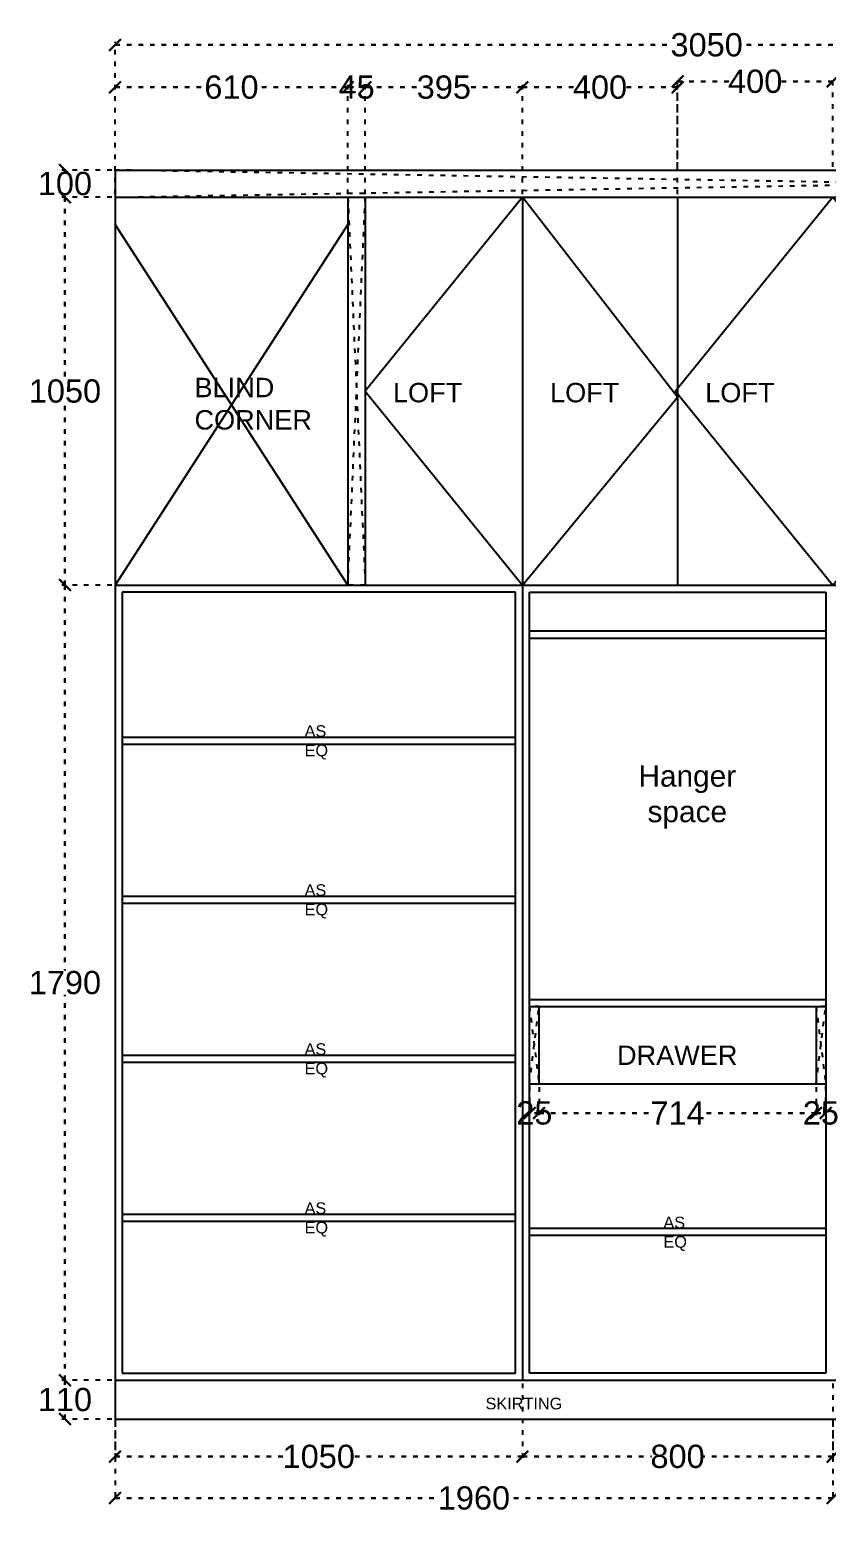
# Model space of a CAD drawing. Header units: millimetres. Extents: x 220712 to 1505573, y -354410 to 241923.
# Drawn here: x 337628 to 339682, y 117623 to 121448 of the extents above; entities that cross this region are included whole.
import ezdxf

# ---------------------------------------------------------------- set-up
doc = ezdxf.new("R2010")
doc.units = ezdxf.units.MM
doc.header["$MEASUREMENT"] = 0
doc.linetypes.add('ACAD_ISO03W100', pattern=[30, 12, -18])
doc.layers.add('Walls', color=253, linetype='Continuous')
doc.layers.add('Words', color=7, linetype='Continuous')
doc.styles.get("Standard").update_dxf_attribs({"font": 'arial.ttf'})
doc.dimstyles.get("Standard").update_dxf_attribs({"dimtxt": 60, "dimasz": 30, "dimexe": 7.75, "dimexo": 8.13, "dimgap": 0.63, "dimtad": 0, "dimtih": 1, "dimtoh": 1, "dimdec": 0, "dimzin": 0, "dimtxsty": 'Standard', "dimblk": 'OBLIQUE', "dimcen": 2.25, "dimclrd": 1, "dimclre": 1, "dimclrt": 1, "dimadec": 0, "dimazin": 0, "dimtfac": 1, "dimtdec": 0, "dimtofl": 0, "dimtmove": 0, "dimatfit": 3, "dimfxl": 1, "dimtolj": 1, "dimtzin": 0, "dimlwd": 30, "dimarcsym": 0})

# ---------------------------------------------------------------- blocks, each defined once
blk = doc.blocks.new('_Oblique')
at = {"color": 0, "linetype": 'ByBlock', "lineweight": -2}
blk.add_line((-0.5, -0.5), (0.5, 0.5), dxfattribs=at)
blk = doc.blocks.new('*D1110')
at = {"layer": 'Defpoints', "color": 0, "linetype": 'ACAD_ISO03W100', "transparency": 16777216}
for p in [(339298.6, 121314.2), (339298.6, 121085.7), (339698.6, 121085.7)]:
    blk.add_point(p, dxfattribs=at)
at = {"layer": 'Walls', "color": 1, "linetype": 'ACAD_ISO03W100', "lineweight": -2, "transparency": 16777216}
for p, q in [((339298.6, 121093.8), (339298.6, 121322)), ((339698.6, 121093.8), (339698.6, 121322))]:
    blk.add_line(p, q, dxfattribs=at)
at = {"layer": 'Walls', "color": 1, "linetype": 'ACAD_ISO03W100', "lineweight": 30, "transparency": 16777216}
for p, q in [((339298.6, 121314.2), (339430.5, 121314.2)), ((339698.6, 121314.2), (339566.6, 121314.2))]:
    blk.add_line(p, q, dxfattribs=at)
at = {"layer": 'Walls', "color": 1, "linetype": 'ACAD_ISO03W100', "lineweight": 30, "transparency": 16777216, "xscale": 30, "yscale": 30, "zscale": 30, "rotation": 180}
blk.add_blockref('_Oblique', (339298.6, 121314.2), dxfattribs=at)
at = {"layer": 'Walls', "color": 1, "linetype": 'ACAD_ISO03W100', "lineweight": 30, "transparency": 16777216, "xscale": 30, "yscale": 30, "zscale": 30}
blk.add_blockref('_Oblique', (339698.6, 121314.2), dxfattribs=at)
at = {"layer": 'Walls', "color": 1, "linetype": 'ACAD_ISO03W100', "transparency": 16777216, "insert": (339498.6, 121314.2), "char_height": 60, "attachment_point": 5}
blk.add_mtext('\\A1;400', dxfattribs=at)
blk = doc.blocks.new('*D1118')
at = {"layer": 'Defpoints', "color": 0, "linetype": 'ACAD_ISO03W100', "transparency": 16777216}
for p in [(337848.6, 121299.2), (337848.6, 121015.7), (338448.6, 121015.7)]:
    blk.add_point(p, dxfattribs=at)
at = {"layer": 'Walls', "color": 1, "linetype": 'ACAD_ISO03W100', "lineweight": -2, "transparency": 16777216}
for p, q in [((337848.6, 121023.8), (337848.6, 121307)), ((338448.6, 121023.8), (338448.6, 121307))]:
    blk.add_line(p, q, dxfattribs=at)
at = {"layer": 'Walls', "color": 1, "linetype": 'ACAD_ISO03W100', "lineweight": 30, "transparency": 16777216}
for p, q in [((337848.6, 121299.2), (338081.6, 121299.2)), ((338448.6, 121299.2), (338215.5, 121299.2))]:
    blk.add_line(p, q, dxfattribs=at)
at = {"layer": 'Walls', "color": 1, "linetype": 'ACAD_ISO03W100', "lineweight": 30, "transparency": 16777216, "xscale": 30, "yscale": 30, "zscale": 30, "rotation": 180}
blk.add_blockref('_Oblique', (337848.6, 121299.2), dxfattribs=at)
at = {"layer": 'Walls', "color": 1, "linetype": 'ACAD_ISO03W100', "lineweight": 30, "transparency": 16777216, "xscale": 30, "yscale": 30, "zscale": 30}
blk.add_blockref('_Oblique', (338448.6, 121299.2), dxfattribs=at)
at = {"layer": 'Walls', "color": 1, "linetype": 'ACAD_ISO03W100', "transparency": 16777216, "insert": (338148.6, 121299.2), "char_height": 60, "attachment_point": 5}
blk.add_mtext('\\A1;610', dxfattribs=at)
blk = doc.blocks.new('*D1119')
at = {"layer": 'Defpoints', "color": 0, "linetype": 'ACAD_ISO03W100', "transparency": 16777216}
for p in [(338448.6, 121299.2), (338448.6, 121015.7), (338493.6, 121015.7)]:
    blk.add_point(p, dxfattribs=at)
at = {"layer": 'Walls', "color": 1, "linetype": 'ACAD_ISO03W100', "lineweight": -2, "transparency": 16777216}
for p, q in [((338448.6, 121023.8), (338448.6, 121307)), ((338493.6, 121023.8), (338493.6, 121307))]:
    blk.add_line(p, q, dxfattribs=at)
at = {"layer": 'Walls', "color": 1, "linetype": 'ACAD_ISO03W100', "lineweight": 30, "transparency": 16777216}
blk.add_line((338493.6, 121299.2), (338448.6, 121299.2), dxfattribs=at)
at = {"layer": 'Walls', "color": 1, "linetype": 'ACAD_ISO03W100', "lineweight": 30, "transparency": 16777216, "xscale": 30, "yscale": 30, "zscale": 30, "rotation": 180}
blk.add_blockref('_Oblique', (338448.6, 121299.2), dxfattribs=at)
at = {"layer": 'Walls', "color": 1, "linetype": 'ACAD_ISO03W100', "lineweight": 30, "transparency": 16777216, "xscale": 30, "yscale": 30, "zscale": 30}
blk.add_blockref('_Oblique', (338493.6, 121299.2), dxfattribs=at)
at = {"layer": 'Walls', "color": 1, "linetype": 'ACAD_ISO03W100', "transparency": 16777216, "insert": (338471.1, 121299.2), "char_height": 60, "attachment_point": 5}
blk.add_mtext('\\A1;45', dxfattribs=at)
blk = doc.blocks.new('*D1120')
at = {"layer": 'Defpoints', "color": 0, "linetype": 'ACAD_ISO03W100', "transparency": 16777216}
for p in [(338898.6, 121299.2), (338493.6, 121015.7), (338898.6, 121015.7)]:
    blk.add_point(p, dxfattribs=at)
at = {"layer": 'Walls', "color": 1, "linetype": 'ACAD_ISO03W100', "lineweight": -2, "transparency": 16777216}
for p, q in [((338493.6, 121023.8), (338493.6, 121307)), ((338898.6, 121023.8), (338898.6, 121307))]:
    blk.add_line(p, q, dxfattribs=at)
at = {"layer": 'Walls', "color": 1, "linetype": 'ACAD_ISO03W100', "lineweight": 30, "transparency": 16777216}
for p, q in [((338493.6, 121299.2), (338628.9, 121299.2)), ((338898.6, 121299.2), (338763.2, 121299.2))]:
    blk.add_line(p, q, dxfattribs=at)
at = {"layer": 'Walls', "color": 1, "linetype": 'ACAD_ISO03W100', "lineweight": 30, "transparency": 16777216, "xscale": 30, "yscale": 30, "zscale": 30, "rotation": 180}
blk.add_blockref('_Oblique', (338493.6, 121299.2), dxfattribs=at)
at = {"layer": 'Walls', "color": 1, "linetype": 'ACAD_ISO03W100', "lineweight": 30, "transparency": 16777216, "xscale": 30, "yscale": 30, "zscale": 30}
blk.add_blockref('_Oblique', (338898.6, 121299.2), dxfattribs=at)
at = {"layer": 'Walls', "color": 1, "linetype": 'ACAD_ISO03W100', "transparency": 16777216, "insert": (338696.1, 121299.2), "char_height": 60, "width": 135.43, "attachment_point": 5}
blk.add_mtext('\\A1;395', dxfattribs=at)
blk = doc.blocks.new('*D1121')
at = {"layer": 'Defpoints', "color": 0, "linetype": 'ACAD_ISO03W100', "transparency": 16777216}
for p in [(339298.6, 121299.2), (338898.6, 121015.7), (339298.6, 121015.7)]:
    blk.add_point(p, dxfattribs=at)
at = {"layer": 'Walls', "color": 1, "linetype": 'ACAD_ISO03W100', "lineweight": -2, "transparency": 16777216}
for p, q in [((338898.6, 121023.8), (338898.6, 121307)), ((339298.6, 121023.8), (339298.6, 121307))]:
    blk.add_line(p, q, dxfattribs=at)
at = {"layer": 'Walls', "color": 1, "linetype": 'ACAD_ISO03W100', "lineweight": 30, "transparency": 16777216}
for p, q in [((338898.6, 121299.2), (339030.5, 121299.2)), ((339298.6, 121299.2), (339166.6, 121299.2))]:
    blk.add_line(p, q, dxfattribs=at)
at = {"layer": 'Walls', "color": 1, "linetype": 'ACAD_ISO03W100', "lineweight": 30, "transparency": 16777216, "xscale": 30, "yscale": 30, "zscale": 30, "rotation": 180}
blk.add_blockref('_Oblique', (338898.6, 121299.2), dxfattribs=at)
at = {"layer": 'Walls', "color": 1, "linetype": 'ACAD_ISO03W100', "lineweight": 30, "transparency": 16777216, "xscale": 30, "yscale": 30, "zscale": 30}
blk.add_blockref('_Oblique', (339298.6, 121299.2), dxfattribs=at)
at = {"layer": 'Walls', "color": 1, "linetype": 'ACAD_ISO03W100', "transparency": 16777216, "insert": (339098.6, 121299.2), "char_height": 60, "attachment_point": 5}
blk.add_mtext('\\A1;400', dxfattribs=at)
blk = doc.blocks.new('*D1111')
at = {"layer": 'Defpoints', "color": 0, "linetype": 'ACAD_ISO03W100', "transparency": 16777216}
for p in [(340898.6, 121408.3), (337848.6, 121015.7), (340898.6, 121015.7)]:
    blk.add_point(p, dxfattribs=at)
at = {"layer": 'Walls', "color": 1, "linetype": 'ACAD_ISO03W100', "lineweight": -2, "transparency": 16777216}
for p, q in [((337848.6, 121023.8), (337848.6, 121416)), ((340898.6, 121023.8), (340898.6, 121416))]:
    blk.add_line(p, q, dxfattribs=at)
at = {"layer": 'Walls', "color": 1, "linetype": 'ACAD_ISO03W100', "lineweight": 30, "transparency": 16777216}
for p, q in [((337848.6, 121408.3), (339283.5, 121408.3)), ((340898.6, 121408.3), (339463.7, 121408.3))]:
    blk.add_line(p, q, dxfattribs=at)
at = {"layer": 'Walls', "color": 1, "linetype": 'ACAD_ISO03W100', "lineweight": 30, "transparency": 16777216, "xscale": 30, "yscale": 30, "zscale": 30, "rotation": 180}
blk.add_blockref('_Oblique', (337848.6, 121408.3), dxfattribs=at)
at = {"layer": 'Walls', "color": 1, "linetype": 'ACAD_ISO03W100', "lineweight": 30, "transparency": 16777216, "xscale": 30, "yscale": 30, "zscale": 30}
blk.add_blockref('_Oblique', (340898.6, 121408.3), dxfattribs=at)
at = {"layer": 'Walls', "color": 1, "linetype": 'ACAD_ISO03W100', "transparency": 16777216, "insert": (339373.6, 121408.3), "char_height": 60, "attachment_point": 5}
blk.add_mtext('\\A1;3050', dxfattribs=at)
blk = doc.blocks.new('*D1124')
at = {"layer": 'Defpoints', "color": 0, "linetype": 'ACAD_ISO03W100', "transparency": 16777216}
for p in [(337719.3, 117965.7), (337848.6, 117965.7), (337848.6, 117865.7)]:
    blk.add_point(p, dxfattribs=at)
at = {"layer": 'Walls', "color": 1, "linetype": 'ACAD_ISO03W100', "lineweight": -2, "transparency": 16777216}
for p, q in [((337840.4, 117965.7), (337711.5, 117965.7)), ((337840.4, 117865.7), (337711.5, 117865.7))]:
    blk.add_line(p, q, dxfattribs=at)
at = {"layer": 'Walls', "color": 1, "linetype": 'ACAD_ISO03W100', "lineweight": 30, "transparency": 16777216}
for p, q in [((337719.3, 117965.7), (337719.3, 117946.9)), ((337719.3, 117865.7), (337719.3, 117884.4))]:
    blk.add_line(p, q, dxfattribs=at)
at = {"layer": 'Walls', "color": 1, "linetype": 'ACAD_ISO03W100', "lineweight": 30, "transparency": 16777216, "xscale": 30, "yscale": 30, "zscale": 30}
for p, rotation in [((337719.3, 117965.7), 90), ((337719.3, 117865.7), 270)]:
    blk.add_blockref('_Oblique', p, dxfattribs=dict(at, rotation=rotation))
at = {"layer": 'Walls', "color": 1, "linetype": 'ACAD_ISO03W100', "transparency": 16777216, "insert": (337719.3, 117915.7), "char_height": 60, "attachment_point": 5}
blk.add_mtext('\\A1;110', dxfattribs=at)
blk = doc.blocks.new('*D1125')
at = {"layer": 'Defpoints', "color": 0, "linetype": 'ACAD_ISO03W100', "transparency": 16777216}
for p in [(337719.3, 120015.7), (337848.6, 120015.7), (337848.6, 117965.7)]:
    blk.add_point(p, dxfattribs=at)
at = {"layer": 'Walls', "color": 1, "linetype": 'ACAD_ISO03W100', "lineweight": -2, "transparency": 16777216}
for p, q in [((337840.4, 120015.7), (337711.5, 120015.7)), ((337840.4, 117965.7), (337711.5, 117965.7))]:
    blk.add_line(p, q, dxfattribs=at)
at = {"layer": 'Walls', "color": 1, "linetype": 'ACAD_ISO03W100', "lineweight": 30, "transparency": 16777216}
for p, q in [((337719.3, 120015.7), (337719.3, 119021.9)), ((337719.3, 117965.7), (337719.3, 118959.4))]:
    blk.add_line(p, q, dxfattribs=at)
at = {"layer": 'Walls', "color": 1, "linetype": 'ACAD_ISO03W100', "lineweight": 30, "transparency": 16777216, "xscale": 30, "yscale": 30, "zscale": 30}
for p, rotation in [((337719.3, 120015.7), 90), ((337719.3, 117965.7), 270)]:
    blk.add_blockref('_Oblique', p, dxfattribs=dict(at, rotation=rotation))
at = {"layer": 'Walls', "color": 1, "linetype": 'ACAD_ISO03W100', "transparency": 16777216, "insert": (337719.3, 118990.7), "char_height": 60, "attachment_point": 5}
blk.add_mtext('\\A1;1790', dxfattribs=at)
blk = doc.blocks.new('*D1126')
at = {"layer": 'Defpoints', "color": 0, "linetype": 'ACAD_ISO03W100', "transparency": 16777216}
for p in [(337719.3, 121015.7), (337848.6, 121015.7), (337848.6, 120015.7)]:
    blk.add_point(p, dxfattribs=at)
at = {"layer": 'Walls', "color": 1, "linetype": 'ACAD_ISO03W100', "lineweight": -2, "transparency": 16777216}
for p, q in [((337840.4, 121015.7), (337711.5, 121015.7)), ((337840.4, 120015.7), (337711.5, 120015.7))]:
    blk.add_line(p, q, dxfattribs=at)
at = {"layer": 'Walls', "color": 1, "linetype": 'ACAD_ISO03W100', "lineweight": 30, "transparency": 16777216}
for p, q in [((337719.3, 121015.7), (337719.3, 120546.9)), ((337719.3, 120015.7), (337719.3, 120484.4))]:
    blk.add_line(p, q, dxfattribs=at)
at = {"layer": 'Walls', "color": 1, "linetype": 'ACAD_ISO03W100', "lineweight": 30, "transparency": 16777216, "xscale": 30, "yscale": 30, "zscale": 30}
for p, rotation in [((337719.3, 121015.7), 90), ((337719.3, 120015.7), 270)]:
    blk.add_blockref('_Oblique', p, dxfattribs=dict(at, rotation=rotation))
at = {"layer": 'Walls', "color": 1, "linetype": 'ACAD_ISO03W100', "transparency": 16777216, "insert": (337719.3, 120515.7), "char_height": 60, "attachment_point": 5}
blk.add_mtext('\\A1;1050', dxfattribs=at)
blk = doc.blocks.new('*D1127')
at = {"layer": 'Defpoints', "color": 0, "linetype": 'ACAD_ISO03W100', "transparency": 16777216}
for p in [(337719.3, 121085.7), (337848.6, 121085.7), (337848.6, 121015.7)]:
    blk.add_point(p, dxfattribs=at)
at = {"layer": 'Walls', "color": 1, "linetype": 'ACAD_ISO03W100', "lineweight": -2, "transparency": 16777216}
for p, q in [((337840.4, 121085.7), (337711.5, 121085.7)), ((337840.4, 121015.7), (337711.5, 121015.7))]:
    blk.add_line(p, q, dxfattribs=at)
at = {"layer": 'Walls', "color": 1, "linetype": 'ACAD_ISO03W100', "lineweight": 30, "transparency": 16777216}
for p, q in [((337719.3, 121085.7), (337719.3, 121081.9)), ((337719.3, 121015.7), (337719.3, 121019.4))]:
    blk.add_line(p, q, dxfattribs=at)
at = {"layer": 'Walls', "color": 1, "linetype": 'ACAD_ISO03W100', "lineweight": 30, "transparency": 16777216, "xscale": 30, "yscale": 30, "zscale": 30}
for p, rotation in [((337719.3, 121085.7), 90), ((337719.3, 121015.7), 270)]:
    blk.add_blockref('_Oblique', p, dxfattribs=dict(at, rotation=rotation))
at = {"layer": 'Walls', "color": 1, "linetype": 'ACAD_ISO03W100', "transparency": 16777216, "insert": (337719.3, 121050.7), "char_height": 60, "attachment_point": 5}
blk.add_mtext('\\A1;100', dxfattribs=at)
blk = doc.blocks.new('*D1128')
at = {"layer": 'Defpoints', "color": 0, "linetype": 'ACAD_ISO03W100', "transparency": 16777216}
for p in [(337848.6, 117965.7), (338898.6, 117965.7), (338898.6, 117769.2)]:
    blk.add_point(p, dxfattribs=at)
at = {"layer": 'Walls', "color": 1, "linetype": 'ACAD_ISO03W100', "lineweight": -2, "transparency": 16777216}
for p, q in [((337848.6, 117957.5), (337848.6, 117761.4)), ((338898.6, 117957.5), (338898.6, 117761.4))]:
    blk.add_line(p, q, dxfattribs=at)
at = {"layer": 'Walls', "color": 1, "linetype": 'ACAD_ISO03W100', "lineweight": 30, "transparency": 16777216}
for p, q in [((337848.6, 117769.2), (338286.3, 117769.2)), ((338898.6, 117769.2), (338460.9, 117769.2))]:
    blk.add_line(p, q, dxfattribs=at)
at = {"layer": 'Walls', "color": 1, "linetype": 'ACAD_ISO03W100', "lineweight": 30, "transparency": 16777216, "xscale": 30, "yscale": 30, "zscale": 30, "rotation": 180}
blk.add_blockref('_Oblique', (337848.6, 117769.2), dxfattribs=at)
at = {"layer": 'Walls', "color": 1, "linetype": 'ACAD_ISO03W100', "lineweight": 30, "transparency": 16777216, "xscale": 30, "yscale": 30, "zscale": 30}
blk.add_blockref('_Oblique', (338898.6, 117769.2), dxfattribs=at)
at = {"layer": 'Walls', "color": 1, "linetype": 'ACAD_ISO03W100', "transparency": 16777216, "insert": (338373.6, 117769.2), "char_height": 60, "attachment_point": 5}
blk.add_mtext('\\A1;1050', dxfattribs=at)
blk = doc.blocks.new('*D1113')
at = {"layer": 'Defpoints', "color": 0, "linetype": 'ACAD_ISO03W100', "transparency": 16777216}
for p in [(338898.6, 117965.7), (339698.6, 117965.7), (339698.6, 117769.2)]:
    blk.add_point(p, dxfattribs=at)
at = {"layer": 'Walls', "color": 1, "linetype": 'ACAD_ISO03W100', "lineweight": -2, "transparency": 16777216}
for p, q in [((338898.6, 117957.5), (338898.6, 117761.4)), ((339698.6, 117957.5), (339698.6, 117761.4))]:
    blk.add_line(p, q, dxfattribs=at)
at = {"layer": 'Walls', "color": 1, "linetype": 'ACAD_ISO03W100', "lineweight": 30, "transparency": 16777216}
for p, q in [((338898.6, 117769.2), (339231.7, 117769.2)), ((339698.6, 117769.2), (339365.4, 117769.2))]:
    blk.add_line(p, q, dxfattribs=at)
at = {"layer": 'Walls', "color": 1, "linetype": 'ACAD_ISO03W100', "lineweight": 30, "transparency": 16777216, "xscale": 30, "yscale": 30, "zscale": 30, "rotation": 180}
blk.add_blockref('_Oblique', (338898.6, 117769.2), dxfattribs=at)
at = {"layer": 'Walls', "color": 1, "linetype": 'ACAD_ISO03W100', "lineweight": 30, "transparency": 16777216, "xscale": 30, "yscale": 30, "zscale": 30}
blk.add_blockref('_Oblique', (339698.6, 117769.2), dxfattribs=at)
at = {"layer": 'Walls', "color": 1, "linetype": 'ACAD_ISO03W100', "transparency": 16777216, "insert": (339298.6, 117769.2), "char_height": 60, "attachment_point": 5}
blk.add_mtext('\\A1;800', dxfattribs=at)
blk = doc.blocks.new('*D1114')
at = {"layer": 'Defpoints', "color": 0, "linetype": 'ACAD_ISO03W100', "transparency": 16777216}
for p in [(337848.6, 117865.7), (339698.6, 117865.7), (339698.6, 117662.1)]:
    blk.add_point(p, dxfattribs=at)
at = {"layer": 'Walls', "color": 1, "linetype": 'ACAD_ISO03W100', "lineweight": -2, "transparency": 16777216}
for p, q in [((337848.6, 117857.5), (337848.6, 117654.4)), ((339698.6, 117857.5), (339698.6, 117654.4))]:
    blk.add_line(p, q, dxfattribs=at)
at = {"layer": 'Walls', "color": 1, "linetype": 'ACAD_ISO03W100', "lineweight": 30, "transparency": 16777216}
for p, q in [((337848.6, 117662.1), (338686.3, 117662.1)), ((339698.6, 117662.1), (338860.9, 117662.1))]:
    blk.add_line(p, q, dxfattribs=at)
at = {"layer": 'Walls', "color": 1, "linetype": 'ACAD_ISO03W100', "lineweight": 30, "transparency": 16777216, "xscale": 30, "yscale": 30, "zscale": 30, "rotation": 180}
blk.add_blockref('_Oblique', (337848.6, 117662.1), dxfattribs=at)
at = {"layer": 'Walls', "color": 1, "linetype": 'ACAD_ISO03W100', "lineweight": 30, "transparency": 16777216, "xscale": 30, "yscale": 30, "zscale": 30}
blk.add_blockref('_Oblique', (339698.6, 117662.1), dxfattribs=at)
at = {"layer": 'Walls', "color": 1, "linetype": 'ACAD_ISO03W100', "transparency": 16777216, "insert": (338773.6, 117662.1), "char_height": 60, "attachment_point": 5}
blk.add_mtext('\\A1;1960', dxfattribs=at)
blk = doc.blocks.new('*D1131')
at = {"layer": 'Defpoints', "color": 0, "linetype": 'ACAD_ISO03W100', "transparency": 16777216}
for p in [(338917, 118732.7), (338941.6, 118729.7), (338917, 118654.6)]:
    blk.add_point(p, dxfattribs=at)
at = {"layer": 'Walls', "color": 1, "linetype": 'ACAD_ISO03W100', "lineweight": -2, "transparency": 16777216}
for p, q in [((338917, 118724.6), (338917, 118646.9)), ((338941.6, 118721.5), (338941.6, 118646.9))]:
    blk.add_line(p, q, dxfattribs=at)
at = {"layer": 'Walls', "color": 1, "linetype": 'ACAD_ISO03W100', "lineweight": 30, "transparency": 16777216}
blk.add_line((338941.6, 118654.6), (338917, 118654.6), dxfattribs=at)
at = {"layer": 'Walls', "color": 1, "linetype": 'ACAD_ISO03W100', "lineweight": 30, "transparency": 16777216, "xscale": 30, "yscale": 30, "zscale": 30, "rotation": 180}
blk.add_blockref('_Oblique', (338917, 118654.6), dxfattribs=at)
at = {"layer": 'Walls', "color": 1, "linetype": 'ACAD_ISO03W100', "lineweight": 30, "transparency": 16777216, "xscale": 30, "yscale": 30, "zscale": 30}
blk.add_blockref('_Oblique', (338941.6, 118654.6), dxfattribs=at)
at = {"layer": 'Walls', "color": 1, "linetype": 'ACAD_ISO03W100', "transparency": 16777216, "insert": (338929.3, 118654.6), "char_height": 60, "attachment_point": 5}
blk.add_mtext('\\A1;25', dxfattribs=at)
blk = doc.blocks.new('*D1132')
at = {"layer": 'Defpoints', "color": 0, "linetype": 'ACAD_ISO03W100', "transparency": 16777216}
for p in [(338941.6, 118729.7), (339655.6, 118729.7), (338941.6, 118654.6)]:
    blk.add_point(p, dxfattribs=at)
at = {"layer": 'Walls', "color": 1, "linetype": 'ACAD_ISO03W100', "lineweight": -2, "transparency": 16777216}
for p, q in [((338941.6, 118721.5), (338941.6, 118646.9)), ((339655.6, 118721.5), (339655.6, 118646.9))]:
    blk.add_line(p, q, dxfattribs=at)
at = {"layer": 'Walls', "color": 1, "linetype": 'ACAD_ISO03W100', "lineweight": 30, "transparency": 16777216}
for p, q in [((338941.6, 118654.6), (339232, 118654.6)), ((339655.6, 118654.6), (339365.1, 118654.6))]:
    blk.add_line(p, q, dxfattribs=at)
at = {"layer": 'Walls', "color": 1, "linetype": 'ACAD_ISO03W100', "lineweight": 30, "transparency": 16777216, "xscale": 30, "yscale": 30, "zscale": 30, "rotation": 180}
blk.add_blockref('_Oblique', (338941.6, 118654.6), dxfattribs=at)
at = {"layer": 'Walls', "color": 1, "linetype": 'ACAD_ISO03W100', "lineweight": 30, "transparency": 16777216, "xscale": 30, "yscale": 30, "zscale": 30}
blk.add_blockref('_Oblique', (339655.6, 118654.6), dxfattribs=at)
at = {"layer": 'Walls', "color": 1, "linetype": 'ACAD_ISO03W100', "transparency": 16777216, "insert": (339298.6, 118654.6), "char_height": 60, "attachment_point": 5}
blk.add_mtext('\\A1;714', dxfattribs=at)
blk = doc.blocks.new('*D1133')
at = {"layer": 'Defpoints', "color": 0, "linetype": 'ACAD_ISO03W100', "transparency": 16777216}
for p in [(339655.6, 118729.7), (339680.2, 118732.7), (339680.2, 118654.6)]:
    blk.add_point(p, dxfattribs=at)
at = {"layer": 'Walls', "color": 1, "linetype": 'ACAD_ISO03W100', "lineweight": -2, "transparency": 16777216}
for p, q in [((339680.2, 118724.6), (339680.2, 118646.9)), ((339655.6, 118721.5), (339655.6, 118646.9))]:
    blk.add_line(p, q, dxfattribs=at)
at = {"layer": 'Walls', "color": 1, "linetype": 'ACAD_ISO03W100', "lineweight": 30, "transparency": 16777216}
blk.add_line((339655.6, 118654.6), (339680.2, 118654.6), dxfattribs=at)
at = {"layer": 'Walls', "color": 1, "linetype": 'ACAD_ISO03W100', "lineweight": 30, "transparency": 16777216, "xscale": 30, "yscale": 30, "zscale": 30, "rotation": 180}
blk.add_blockref('_Oblique', (339655.6, 118654.6), dxfattribs=at)
at = {"layer": 'Walls', "color": 1, "linetype": 'ACAD_ISO03W100', "lineweight": 30, "transparency": 16777216, "xscale": 30, "yscale": 30, "zscale": 30}
blk.add_blockref('_Oblique', (339680.2, 118654.6), dxfattribs=at)
at = {"layer": 'Walls', "color": 1, "linetype": 'ACAD_ISO03W100', "transparency": 16777216, "insert": (339667.9, 118654.6), "char_height": 60, "attachment_point": 5}
blk.add_mtext('\\A1;25', dxfattribs=at)

msp = doc.modelspace()

# ---------------------------------------------------------------- linework, layer by layer
at = {"layer": 'Walls', "color": 18, "true_color": 0x000000}
for p, q in [((337848.6, 121085.7), (341998.6, 121085.7)), ((337848.6, 121085.7), (337848.6, 120015.7)), ((337848.6, 121015.7), (341998.6, 121015.7)), ((338448.6, 121015.7), (338448.6, 120015.7)), ((338493.6, 121015.7), (338493.6, 120015.7)), ((338898.6, 121015.7), (338898.6, 117965.7)), ((339298.6, 121015.7), (339298.6, 120015.7)), ((337848.6, 120015.7), (337848.6, 120015.7)), ((337848.6, 120015.7), (337848.6, 117865.7)), ((337848.6, 120015.7), (340898.6, 120015.7)), ((338880.6, 119997.7), (337866.6, 119997.7)), ((337866.6, 119997.7), (337866.6, 117983.7)), ((338880.6, 117983.7), (338880.6, 119997.7)), ((338916.6, 119997.7), (339680.6, 119997.7)), ((338916.6, 117983.7), (338916.6, 119997.7)), ((339680.6, 119997.7), (339680.6, 117983.7)), ((338916.6, 119897.7), (339680.6, 119897.7)), ((339680.6, 119877.7), (338916.6, 119877.7)), ((337866.6, 119623.7), (338880.6, 119623.7)), ((337866.6, 119605.7), (338880.6, 119605.7)), ((337866.6, 119213.7), (338880.6, 119213.7)), ((337866.6, 119195.7), (338880.6, 119195.7)), ((338916.6, 118947.7), (339680.6, 118947.7)), ((338916.6, 118929.7), (339680.6, 118929.7)), ((338941.6, 118729.7), (338941.6, 118929.7)), ((339655.6, 118929.7), (339655.6, 118729.7)), ((337866.6, 118803.7), (338880.6, 118803.7)), ((337866.6, 118785.7), (338880.6, 118785.7)), ((338916.6, 118729.7), (339680.6, 118729.7)), ((337866.6, 118393.7), (338880.6, 118393.7)), ((337866.6, 118375.7), (338880.6, 118375.7)), ((339680.6, 118356.7), (338916.6, 118356.7)), ((339680.6, 118338.7), (338916.6, 118338.7)), ((337848.6, 117965.7), (340898.6, 117965.7)), ((337866.6, 117983.7), (338880.6, 117983.7)), ((339680.6, 117983.7), (338916.6, 117983.7)), ((337848.6, 117865.7), (340898.6, 117865.7))]:
    msp.add_line(p, q, dxfattribs=at)
at = {"layer": 'Walls', "color": 240, "linetype": 'ACAD_ISO03W100', "true_color": 0xed1f24}
for points in [[(337848.6, 121015.7), (341998.6, 121085.7), (341998.6, 121015.7), (337848.6, 121085.7)], [(338448.6, 121015.7), (338493.6, 120015.7), (338448.6, 120015.7), (338493.6, 121015.7)], [(338916.6, 118729.7), (338941.6, 118929.7), (338916.6, 118929.7), (338941.6, 118729.7)], [(339655.6, 118729.7), (339680.6, 118929.7), (339655.6, 118929.7), (339680.6, 118729.7)]]:
    msp.add_lwpolyline(points, dxfattribs=at)
at = {"layer": 'Walls', "color": 9, "true_color": 0xc7c8ca}
for points in [[(338898.6, 121015.7), (338493.6, 120515.7), (338898.6, 120015.7), (339298.6, 120500.6), (338898.6, 121015.7)], [(339698.6, 121015.7), (339293.6, 120515.7), (339698.6, 120015.7), (340098.6, 120500.6), (339698.6, 121015.7)], [(338448.6, 120945.7), (337848.6, 120015.7)], [(338448.6, 120015.7), (337848.6, 120945.7)]]:
    msp.add_lwpolyline(points, dxfattribs=at)

# ---------------------------------------------------------------- texts
at = {"color": 7, "char_height": 50, "attachment_point": 1}
for s, insert in [('BLIND CORNER', (338053.3, 120550.1)), ('LOFT', (338564.9, 120537)), ('LOFT', (338969.9, 120537)), ('LOFT', (339369.9, 120537)), ('DRAWER', (339142.5, 118828.7))]:
    msp.add_mtext_dynamic_manual_height_columns(s, width=282.386, gutter_width=1213, heights=[0], dxfattribs=dict(at, insert=insert))
at = {"color": 18, "true_color": 0x000000, "insert": (338803.5, 117920.8), "char_height": 30, "attachment_point": 1}
msp.add_mtext_dynamic_manual_height_columns('SKIRTING', width=2764.543, gutter_width=1, heights=[238.1], dxfattribs=at)
at = {"layer": 'Words', "color": 0, "attachment_point": 1}
for s, width, heights, insert, char_height in [('AS\\PEQ', 1178.022, [0], (338337.1, 119654.5), 30), ('\\pxqc;Hanger space  ', 324.313, [440.1], (339161.5, 119551.1), 55), ('AS\\PEQ', 1178.022, [0], (338337.1, 119244.5), 30), ('AS\\PEQ', 1178.022, [0], (338337.1, 118834.5), 30), ('AS\\PEQ', 1178.022, [0], (338337.1, 118424.5), 30), ('AS\\PEQ', 1178.022, [0], (339262.1, 118387.5), 30)]:
    msp.add_mtext_dynamic_manual_height_columns(s, width=width, gutter_width=866.4, heights=heights, dxfattribs=dict(at, insert=insert, char_height=char_height))

# ---------------------------------------------------------------- dimensions: what is measured, and where the dimension line sits
at = {"layer": 'Walls', "color": 18, "linetype": 'ACAD_ISO03W100', "true_color": 0x000000}
for base, p1, p2, picture, middle in [((340898.6, 121408.3), (337848.6, 121015.7), (340898.6, 121015.7), '*D1111', (339373.6, 121408.3)), ((338448.6, 121299.2), (338493.6, 121015.7), (338448.6, 121015.7), '*D1119', (338471.1, 121299.2)), ((338917, 118654.6), (338941.6, 118729.7), (338917, 118732.7), '*D1131', (338929.3, 118654.6)), ((339680.2, 118654.6), (339655.6, 118729.7), (339680.2, 118732.7), '*D1133', (339667.9, 118654.6))]:
    dim = msp.add_linear_dim(base=base, p1=p1, p2=p2, dimstyle='Standard', dxfattribs=at)
    dim.commit()
    dim.dimension.update_dxf_attribs({"geometry": picture, "text_midpoint": middle, "dimtype": 160})
for base, p1, p2, text, picture, middle in [((337848.6, 121299.2), (338448.6, 121015.7), (337848.6, 121015.7), '610', '*D1118', (338148.6, 121299.2)), ((338898.6, 121299.2), (338493.6, 121015.7), (338898.6, 121015.7), '395', '*D1120', (338696.1, 121299.2))]:
    dim = msp.add_linear_dim(base=base, p1=p1, p2=p2, text=text, dimstyle='Standard', dxfattribs=at)
    dim.commit()
    dim.dimension.update_dxf_attribs({"geometry": picture, "text_midpoint": middle})
for base, p1, p2, picture, middle in [((339298.6, 121299.2), (338898.6, 121015.7), (339298.6, 121015.7), '*D1121', (339098.6, 121299.2)), ((339298.6, 121314.2), (339698.6, 121085.7), (339298.6, 121085.7), '*D1110', (339498.6, 121314.2)), ((338941.6, 118654.6), (339655.6, 118729.7), (338941.6, 118729.7), '*D1132', (339298.6, 118654.6))]:
    dim = msp.add_linear_dim(base=base, p1=p1, p2=p2, dimstyle='Standard', dxfattribs=at)
    dim.commit()
    dim.dimension.update_dxf_attribs({"geometry": picture, "text_midpoint": middle})
at = {"layer": 'Walls', "color": 9, "linetype": 'ACAD_ISO03W100', "true_color": 0xc7c8ca}
for base, p1, p2, text, picture, middle in [((337719.3, 121085.7), (337848.6, 121015.7), (337848.6, 121085.7), '100', '*D1127', (337719.3, 121050.7)), ((337719.3, 121015.7), (337848.6, 120015.7), (337848.6, 121015.7), '1050', '*D1126', (337719.3, 120515.7)), ((337719.3, 120015.7), (337848.6, 117965.7), (337848.6, 120015.7), '1790', '*D1125', (337719.3, 118990.7)), ((337719.3, 117965.7), (337848.6, 117865.7), (337848.6, 117965.7), '110', '*D1124', (337719.3, 117915.7))]:
    dim = msp.add_linear_dim(base=base, p1=p1, p2=p2, angle=90, text=text, dimstyle='Standard', dxfattribs=at)
    dim.commit()
    dim.dimension.update_dxf_attribs({"geometry": picture, "text_midpoint": middle})
at = {"layer": 'Walls', "color": 240, "linetype": 'ACAD_ISO03W100', "true_color": 0xed1f24}
for base, p1, p2, text, picture, middle in [((338898.6, 117769.2), (337848.6, 117965.7), (338898.6, 117965.7), '1050', '*D1128', (338373.6, 117769.2)), ((339698.6, 117662.1), (337848.6, 117865.7), (339698.6, 117865.7), '1960', '*D1114', (338773.6, 117662.1))]:
    dim = msp.add_linear_dim(base=base, p1=p1, p2=p2, text=text, dimstyle='Standard', dxfattribs=at)
    dim.commit()
    dim.dimension.update_dxf_attribs({"geometry": picture, "text_midpoint": middle})
dim = msp.add_linear_dim(base=(339698.6, 117769.2), p1=(338898.6, 117965.7), p2=(339698.6, 117965.7), dimstyle='Standard', dxfattribs=at)
dim.commit()
dim.dimension.update_dxf_attribs({"geometry": '*D1113', "text_midpoint": (339298.6, 117769.2)})

doc.saveas('drawing.dxf')
